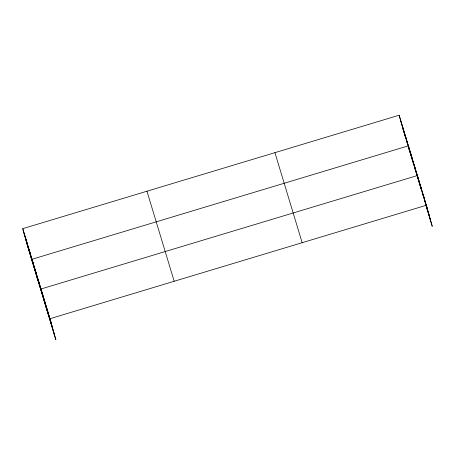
<?xml version="1.0" encoding="UTF-8"?>
<svg xmlns="http://www.w3.org/2000/svg" width="455" height="455" viewBox="0 0 455 455"><rect width="100%" height="100%" fill="white"/><g stroke="black" fill="none" stroke-linecap="round" stroke-linejoin="round"><path stroke-width="0.68" d="M22.75 228.66L49.982 318.71L55.868 339.788L28.637 249.738L22.75 228.66L399.132 115.212L426.363 205.262L432.25 226.34L425.857 205.205M49.982 318.71L426.363 205.262M400.32 119.46L409.58 150.076M409.779 150.736L427.552 209.51M402.072 125.694L404.956 135.22M405.16 135.897L410.922 154.95M411.127 155.627L414.124 165.535M414.323 166.194L419.914 184.685M421.711 190.628L420.113 185.344L420.915 188.205M422.109 191.947L423.11 195.252M423.309 195.912L425.908 204.494M426.108 205.16L429.099 215.061M403.881 132.098L405.32 136.858M406.963 142.301L407.583 144.343M408.402 147.062L409.432 150.469M409.637 151.145L412.111 159.313M412.924 162.014L413.925 165.313M414.323 166.632L415.324 169.937M415.722 171.256L417.121 175.88M417.519 177.2L418.515 180.504M418.918 181.824L421.711 191.066M422.513 193.711L423.508 197.009M424.708 200.974L425.306 202.953M425.908 204.938L430.697 220.783M408.311 147.175L408.926 149.217M274.928 152.647L302.16 242.697M146.954 191.225L174.191 281.27M23.939 232.909L51.17 322.959M25.486 238.465L52.717 328.516M27.084 244.187L54.316 334.237M423.372 195.354L424.555 199.603M420.375 185.447L421.558 189.695M419.186 182.011L417.377 175.545L40.995 288.993L46.882 310.071M419.339 182.569L419.959 184.793M414.38 165.637L415.569 169.886M411.388 155.735L412.571 159.984M410.973 155.075L408.391 145.827L32.009 259.276L37.896 280.36M411.929 158.488L412.566 160.78M405.303 135.624L406.491 139.873M402.22 125.415L403.403 129.664M399.132 115.212L400.94 121.678M401.094 122.236L401.867 125.011M402.829 128.446L403.466 130.733M46.984 308.808L48.173 313.057M43.993 298.901L45.176 303.149M37.998 279.091L39.187 283.34M35.007 269.184L36.19 273.432M28.921 249.073L30.11 253.321M25.838 238.869L27.021 243.118"/></g></svg>
